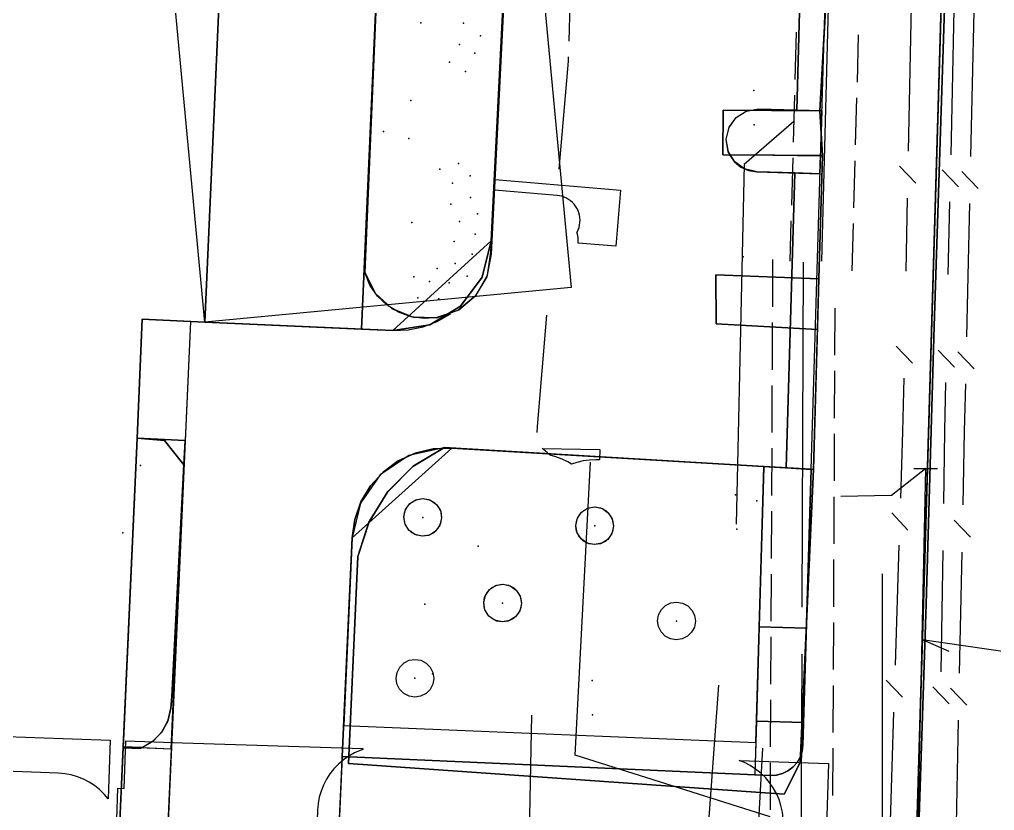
# Model space of a CAD drawing. Header units: metres. Extents: x 4550 to 4731, y 10605 to 11772.
# Drawn here: x 4624.66 to 4655.67, y 11237.92 to 11263.08 of the extents above; entities that cross this region are included whole.
import ezdxf

# ---------------------------------------------------------------- set-up
doc = ezdxf.new("R2010")
doc.units = ezdxf.units.M
for name, color, linetype in [('BOUNDARY', 7, 'Continuous'), ('BUILDING', 7, 'Continuous'), ('BUSH', 7, 'Continuous'), ('CURB', 7, 'Continuous'), ('ELECTR_CABLE', 7, 'Continuous'), ('ELECTR_CABLE_COMM', 7, 'Continuous'), ('GRASS', 7, 'Continuous'), ('GROUND', 7, 'Continuous'), ('ROAD', 7, 'Continuous'), ('SEWER', 7, 'Continuous'), ('SIDEWALK_PATH', 7, 'Continuous'), ('TREE', 7, 'Continuous')]:
    doc.layers.add(name, color=color, linetype=linetype)

msp = doc.modelspace()

# ---------------------------------------------------------------- linework, layer by layer
at = {"layer": 'BOUNDARY'}
msp.add_lwpolyline([(4648.902, 11208.499), (4649.274, 11217.098), (4647.575, 11217.162), (4647.741, 11219.677), (4642.142, 11220.046), (4637.051, 11220.382), (4636.88, 11217.776), (4625.47, 11218.546), (4625.664, 11221.099), (4625.739, 11222.096), (4627.157, 11221.989), (4627.841, 11237.34), (4628.395, 11249.757), (4628.564, 11253.54), (4630.554, 11253.451), (4631.064, 11264.912)], dxfattribs=at)
at = {"layer": 'BUILDING'}
msp.add_lwpolyline([(4630.554, 11253.451), (4622.526, 11338.738), (4634.178, 11339.835), (4642.206, 11254.548)], close=True, dxfattribs=at)
at = {"layer": 'BUSH'}
for p in [(4638.785, 11262.958), (4639.32, 11262.558), (4638.653, 11262.281), (4639.142, 11262.008), (4638.332, 11261.716), (4638.848, 11261.419), (4637.103, 11260.494), (4637.044, 11259.292), (4638.622, 11258.492), (4638.03, 11258.312), (4638.995, 11258.101), (4638.425, 11257.87), (4639.001, 11257.417), (4638.381, 11257.2), (4639.22, 11256.894), (4638.653, 11256.653), (4639.146, 11256.251), (4638.487, 11256.01), (4639.057, 11255.616), (4638.518, 11255.314), (4637.946, 11255.161), (4637.203, 11254.892), (4637.693, 11254.743), (4638.329, 11254.696), (4638.898, 11254.917), (4637.33, 11254.221), (4637.996, 11254.188)]:
    msp.add_point(p, dxfattribs=at)
at = {"layer": 'CURB'}
for points in [[(4652.83, 11224.861), (4657.098, 11369.215)], [(4649.838, 11248.768), (4650.734, 11278.771)], [(4640.434, 11271.524), (4639.662, 11256.031)], [(4635.531, 11253.228), (4636.311, 11270.723)], [(4649.472, 11263.314), (4649.379, 11260.193)], [(4650.179, 11260.171), (4648.163, 11260.228)], [(4647.21, 11259.254), (4647.21, 11259.254)], [(4648.106, 11258.229), (4650.119, 11258.171)], [(4649.319, 11258.194), (4649.039, 11248.816)], [(4639.662, 11256.031), (4636.531, 11253.183)], [(4637.547, 11253.781), (4637.547, 11253.781)], [(4630.092, 11253.472), (4629.924, 11249.689)], [(4635.531, 11253.228), (4630.554, 11253.451)], [(4636.531, 11253.183), (4635.531, 11253.228)], [(4628.395, 11249.757), (4629.924, 11249.689)], [(4629.924, 11249.689), (4629.486, 11239.879)], [(4638.41, 11249.447), (4635.235, 11246.586)], [(4649.838, 11248.768), (4638.41, 11249.447)], [(4648.333, 11248.847), (4648.046, 11239.041)], [(4649.576, 11240), (4649.807, 11247.738), (4649.838, 11248.768)], [(4634.925, 11239.637), (4635.235, 11246.586)], [(4634.969, 11240.618), (4648.077, 11240.076)], [(4627.958, 11239.948), (4629.486, 11239.879)], [(4634.925, 11239.637), (4648.532, 11239.031)]]:
    msp.add_lwpolyline(points, dxfattribs=at)
at = {"layer": 'ELECTR_CABLE'}
for points in [[(4642.136, 11262.384), (4642.232, 11265.963)], [(4641.826, 11258.315), (4642.119, 11261.755), (4642.122, 11261.884)], [(4641.125, 11249.936), (4641.129, 11250.133), (4641.43, 11253.669)], [(4653.483, 11248.793), (4652.392, 11247.934), (4650.786, 11247.907)], [(4651.617, 11196.688), (4652.611, 11208.636), (4653.483, 11248.793)], [(4653.108, 11248.793), (4653.858, 11248.793)], [(4653.365, 11243.36), (4656.149, 11242.951), (4656.448, 11248.043)], [(4653.365, 11243.36), (4654.219, 11242.982)], [(4640.884, 11237.203), (4640.955, 11240.948)], [(4627.758, 11237.63), (4627.789, 11238.63), (4627.986, 11238.623), (4628.041, 11240.132), (4629.84, 11240.066), (4635.574, 11239.888), (4635.573, 11239.854), (4635.497, 11239.829), (4635.308, 11239.747), (4635.128, 11239.647), (4634.959, 11239.529), (4634.802, 11239.396), (4634.659, 11239.247), (4634.531, 11239.086), (4634.42, 11238.912), (4634.326, 11238.729), (4634.25, 11238.537), (4634.194, 11238.339), (4634.157, 11238.136), (4634.141, 11237.931), (4634.077, 11235.931)]]:
    msp.add_lwpolyline(points, dxfattribs=at)
for points in [[(4643.776, 11257.648), (4643.624, 11255.864), (4642.429, 11255.965), (4642.43, 11255.972), (4642.432, 11256.05), (4642.428, 11256.129), (4642.415, 11256.206), (4642.395, 11256.282), (4642.388, 11256.3), (4642.398, 11256.316), (4642.431, 11256.388), (4642.456, 11256.462), (4642.474, 11256.539), (4642.485, 11256.616), (4642.487, 11256.695), (4642.483, 11256.773), (4642.47, 11256.851), (4642.45, 11256.927), (4642.422, 11257), (4642.388, 11257.071), (4642.347, 11257.137), (4642.299, 11257.2), (4642.246, 11257.257), (4642.187, 11257.309), (4642.123, 11257.355), (4642.055, 11257.395), (4641.984, 11257.427), (4641.91, 11257.453), (4641.833, 11257.471), (4641.755, 11257.481), (4639.763, 11257.651), (4639.791, 11257.987)], [(4643.109, 11249.068), (4642.994, 11249.07), (4642.788, 11249.064), (4642.584, 11249.038), (4642.383, 11248.991), (4642.211, 11248.934), (4642.098, 11249.004), (4641.913, 11249.096), (4641.72, 11249.169), (4641.54, 11249.218), (4641.444, 11249.309), (4641.282, 11249.433), (4643.115, 11249.399)], [(4627.541, 11240.15), (4627.474, 11238.294), (4627.353, 11238.438), (4627.205, 11238.582), (4627.044, 11238.711), (4626.871, 11238.823), (4626.688, 11238.918), (4626.497, 11238.994), (4626.299, 11239.052), (4626.096, 11239.089), (4625.891, 11239.107), (4623.892, 11239.179), (4623.932, 11240.281)], [(4648.885, 11235.46), (4648.949, 11237.459), (4648.945, 11237.665), (4648.922, 11237.87), (4648.878, 11238.072), (4648.815, 11238.268), (4648.733, 11238.457), (4648.632, 11238.637), (4648.515, 11238.806), (4648.381, 11238.963), (4648.233, 11239.106), (4648.072, 11239.234), (4647.898, 11239.346), (4647.715, 11239.44), (4647.549, 11239.505), (4650.391, 11239.415), (4650.264, 11235.417)]]:
    msp.add_lwpolyline(points, close=True, dxfattribs=at)
at = {"layer": 'ELECTR_CABLE_COMM'}
for points in [[(4653.018, 11263.517), (4652.926, 11258.889)], [(4654.286, 11258.771), (4654.39, 11263.394)], [(4655.008, 11263.338), (4654.904, 11258.718)], [(4652.651, 11258.41), (4653.17, 11257.869)], [(4654.528, 11257.751), (4654.01, 11258.293)], [(4654.629, 11258.239), (4655.147, 11257.697)], [(4652.896, 11257.39), (4652.85, 11255.076)], [(4654.2, 11254.961), (4654.252, 11257.272)], [(4654.871, 11257.218), (4654.819, 11254.908)], [(4654.819, 11254.908), (4654.776, 11252.983)], [(4652.537, 11252.689), (4653.056, 11252.149)], [(4654.399, 11252.014), (4653.881, 11252.556)], [(4654.5, 11252.505), (4655.018, 11251.963)], [(4652.782, 11251.669), (4652.748, 11249.969), (4652.679, 11247.856)], [(4654.054, 11247.684), (4654.088, 11249.992), (4654.123, 11251.535)], [(4654.742, 11251.484), (4654.709, 11249.985), (4654.66, 11247.635)], [(4652.399, 11247.38), (4652.911, 11246.833)], [(4654.385, 11247.155), (4654.904, 11246.615)], [(4652.631, 11246.357), (4652.507, 11242.544)], [(4653.976, 11242.332), (4654.032, 11246.184)], [(4654.629, 11246.135), (4654.549, 11242.286)], [(4652.227, 11242.068), (4652.739, 11241.521)], [(4654.226, 11241.313), (4653.704, 11241.851)], [(4654.274, 11241.807), (4654.793, 11241.266)], [(4652.459, 11241.045), (4652.335, 11237.232)], [(4654.518, 11240.786), (4654.438, 11236.937)]]:
    msp.add_lwpolyline(points, dxfattribs=at)
at = {"layer": 'GRASS'}
for points in [[(4640.507, 11272.321), (4636.617, 11273.858), (4636.149, 11267.097), (4635.639, 11255.024), (4635.979, 11254.36), (4636.516, 11253.875), (4637.187, 11253.605), (4637.933, 11253.589), (4638.635, 11253.84), (4639.186, 11254.309), (4639.541, 11254.94), (4639.654, 11255.677)], [(4640.434, 11271.524), (4637.36, 11271.678), (4637.162, 11271.668), (4636.972, 11271.62), (4636.795, 11271.536), (4636.637, 11271.419), (4636.505, 11271.272), (4636.404, 11271.104), (4636.339, 11270.919), (4636.311, 11270.723), (4635.531, 11253.228), (4636.531, 11253.183), (4637.704, 11253.365), (4638.684, 11253.961), (4639.37, 11254.88), (4639.662, 11256.031)], [(4635.639, 11255.024), (4636.142, 11266.925), (4635.531, 11253.228), (4636.531, 11253.183), (4637.019, 11253.201), (4637.494, 11253.296), (4637.947, 11253.468), (4638.37, 11253.711), (4637.959, 11253.594), (4637.537, 11253.564), (4637.118, 11253.621), (4636.715, 11253.765), (4636.351, 11253.989), (4636.044, 11254.281), (4635.804, 11254.629)], [(4650.119, 11258.171), (4648.106, 11258.233), (4647.72, 11258.324), (4647.409, 11258.547), (4647.205, 11258.871), (4647.138, 11259.261), (4647.227, 11259.648), (4647.449, 11259.959), (4647.772, 11260.164), (4648.163, 11260.233), (4650.179, 11260.173)], [(4650.114, 11260.171), (4647.043, 11260.19), (4647.033, 11258.776), (4650.196, 11258.755)], [(4650.136, 11258.755), (4647.243, 11258.775), (4647.397, 11258.553), (4647.6, 11258.383), (4647.84, 11258.273), (4648.106, 11258.229), (4650.119, 11258.171)], [(4650.086, 11254.83), (4646.806, 11254.954), (4646.819, 11253.4), (4650.04, 11253.217)], [(4629.889, 11248.911), (4629.267, 11249.687), (4628.395, 11249.757), (4627.956, 11239.914), (4628.501, 11239.89), (4628.874, 11240.098), (4629.169, 11240.395), (4629.372, 11240.761), (4629.468, 11241.177), (4629.501, 11241.543)], [(4629.924, 11249.689), (4628.395, 11249.757), (4627.958, 11239.948), (4629.486, 11239.879)], [(4629.924, 11249.689), (4628.395, 11249.757), (4629.267, 11249.687), (4629.889, 11248.911)], [(4638.15, 11249.452), (4637.041, 11249.207), (4636.129, 11248.592), (4635.499, 11247.691), (4635.235, 11246.586), (4634.925, 11239.637), (4635.135, 11239.628), (4635.417, 11246.001), (4635.773, 11247.092), (4636.368, 11248.055), (4637.17, 11248.855)], [(4634.969, 11240.618), (4648.078, 11240.076), (4648.334, 11248.858), (4638.41, 11249.447), (4637.814, 11249.423), (4637.24, 11249.284), (4636.704, 11249.035), (4636.224, 11248.681), (4635.823, 11248.24), (4635.519, 11247.733), (4635.321, 11247.177), (4635.235, 11246.586)], [(4649.911, 11248.764), (4638.172, 11249.462), (4637.184, 11248.866), (4636.375, 11248.065), (4635.776, 11247.097), (4635.417, 11246.001), (4635.126, 11239.418), (4648.977, 11238.436), (4649.492, 11239.45), (4649.544, 11240.614)], [(4629.889, 11248.911), (4629.501, 11241.543), (4629.468, 11241.177), (4629.379, 11240.78), (4629.192, 11240.427), (4628.919, 11240.134), (4628.574, 11239.92), (4629.486, 11239.879)], [(4648.334, 11248.858), (4648.185, 11243.76), (4649.687, 11243.715), (4649.838, 11248.769)], [(4638.083, 11247.236), (4638.052, 11247.048), (4637.966, 11246.884), (4637.835, 11246.753), (4637.665, 11246.668), (4637.477, 11246.639), (4637.294, 11246.67), (4637.129, 11246.755), (4636.996, 11246.89), (4636.911, 11247.06), (4636.883, 11247.243), (4636.913, 11247.426), (4637, 11247.595), (4637.135, 11247.728), (4637.301, 11247.811), (4637.485, 11247.839), (4637.672, 11247.809), (4637.841, 11247.721), (4637.971, 11247.589), (4638.054, 11247.423)], [(4638.083, 11247.221), (4638.028, 11246.989), (4637.894, 11246.802), (4637.699, 11246.679), (4637.464, 11246.64), (4637.232, 11246.694), (4637.046, 11246.829), (4636.923, 11247.023), (4636.884, 11247.258), (4636.938, 11247.49), (4637.072, 11247.677), (4637.267, 11247.799), (4637.502, 11247.839), (4637.734, 11247.785), (4637.921, 11247.65), (4638.043, 11247.455)], [(4643.552, 11246.962), (4643.5, 11246.729), (4643.368, 11246.541), (4643.175, 11246.416), (4642.941, 11246.373), (4642.708, 11246.425), (4642.52, 11246.557), (4642.395, 11246.75), (4642.352, 11246.985), (4642.403, 11247.217), (4642.536, 11247.406), (4642.729, 11247.531), (4642.963, 11247.573), (4643.196, 11247.522), (4643.384, 11247.39), (4643.509, 11247.196)], [(4643.552, 11246.97), (4643.521, 11246.782), (4643.435, 11246.618), (4643.303, 11246.487), (4643.134, 11246.402), (4642.946, 11246.373), (4642.763, 11246.404), (4642.598, 11246.489), (4642.464, 11246.624), (4642.379, 11246.794), (4642.352, 11246.977), (4642.382, 11247.16), (4642.469, 11247.329), (4642.604, 11247.462), (4642.77, 11247.545), (4642.953, 11247.573), (4643.141, 11247.543), (4643.309, 11247.455), (4643.439, 11247.323), (4643.523, 11247.157)], [(4640.621, 11244.499), (4640.568, 11244.267), (4640.435, 11244.079), (4640.241, 11243.956), (4640.007, 11243.914), (4639.774, 11243.967), (4639.587, 11244.101), (4639.463, 11244.295), (4639.422, 11244.529), (4639.475, 11244.761), (4639.608, 11244.949), (4639.802, 11245.073), (4640.037, 11245.114), (4640.269, 11245.061), (4640.456, 11244.928), (4640.58, 11244.734)], [(4640.622, 11244.51), (4640.59, 11244.323), (4640.505, 11244.158), (4640.373, 11244.028), (4640.203, 11243.942), (4640.016, 11243.914), (4639.833, 11243.945), (4639.668, 11244.03), (4639.534, 11244.165), (4639.449, 11244.334), (4639.422, 11244.518), (4639.451, 11244.701), (4639.538, 11244.87), (4639.674, 11245.003), (4639.84, 11245.086), (4640.023, 11245.114), (4640.211, 11245.084), (4640.379, 11244.996), (4640.509, 11244.864), (4640.593, 11244.698)], [(4646.155, 11243.94), (4646.122, 11243.753), (4646.036, 11243.589), (4645.903, 11243.459), (4645.733, 11243.375), (4645.545, 11243.347), (4645.362, 11243.379), (4645.198, 11243.465), (4645.065, 11243.601), (4644.981, 11243.771), (4644.955, 11243.955), (4644.986, 11244.138), (4645.074, 11244.306), (4645.21, 11244.439), (4645.376, 11244.52), (4645.56, 11244.547), (4645.747, 11244.516), (4645.915, 11244.427), (4646.044, 11244.294), (4646.127, 11244.128)], [(4648.098, 11240.761), (4649.597, 11240.716), (4649.687, 11243.715), (4648.185, 11243.76)], [(4637.836, 11242.121), (4637.804, 11241.934), (4637.719, 11241.77), (4637.587, 11241.639), (4637.417, 11241.553), (4637.23, 11241.525), (4637.047, 11241.556), (4636.882, 11241.641), (4636.748, 11241.776), (4636.663, 11241.946), (4636.636, 11242.129), (4636.665, 11242.312), (4636.752, 11242.481), (4636.888, 11242.614), (4637.054, 11242.697), (4637.237, 11242.725), (4637.425, 11242.695), (4637.593, 11242.607), (4637.723, 11242.475), (4637.807, 11242.309)], [(4648.098, 11240.761), (4648.048, 11239.054), (4648.535, 11239.03), (4648.734, 11239.041), (4648.924, 11239.09), (4649.101, 11239.176), (4649.26, 11239.296), (4649.391, 11239.445), (4649.489, 11239.616), (4649.551, 11239.802), (4649.576, 11240), (4649.597, 11240.716)], [(4648.076, 11240.076), (4648.046, 11239.052), (4634.925, 11239.637), (4634.969, 11240.618)]]:
    msp.add_lwpolyline(points, close=True, dxfattribs=at)
at = {"layer": 'GROUND'}
msp.add_lwpolyline([(4628.395, 11249.757), (4629.267, 11249.687), (4629.889, 11248.911), (4629.501, 11241.543), (4629.468, 11241.177), (4629.372, 11240.761), (4629.169, 11240.395), (4628.874, 11240.098), (4628.556, 11239.921), (4627.958, 11239.948)], close=True, dxfattribs=at)
at = {"layer": 'ROAD'}
msp.add_lwpolyline([(4666.299, 11216.734), (4665.18, 11217.036), (4664.286, 11217.712), (4663.7, 11218.668), (4663.509, 11219.811), (4667.397, 11360.882), (4667.733, 11368.918), (4657.098, 11369.215), (4652.68, 11219.777), (4652.518, 11218.785), (4652.018, 11217.95), (4651.25, 11217.353), (4650.284, 11217.071)], close=True, dxfattribs=at)
for points in [[(4641.492, 11292.752), (4639.662, 11256.031), (4639.37, 11254.88), (4638.684, 11253.961), (4637.704, 11253.365), (4636.531, 11253.183), (4630.554, 11253.451), (4630.092, 11253.472), (4628.663, 11221.406)], [(4654.287, 11269.977), (4653.752, 11253.318), (4653.499, 11244.479), (4652.891, 11226.11), (4652.692, 11220.177), (4652.086, 11219.02), (4651.201, 11218.092), (4650.097, 11217.441), (4648.832, 11217.114), (4649.574, 11217.086), (4666.299, 11216.734), (4668.544, 11216.586), (4666.155, 11216.941), (4665.099, 11217.203), (4664.554, 11217.42), (4664.093, 11217.766), (4663.738, 11218.22), (4663.512, 11218.761), (4663.497, 11219.366), (4663.676, 11225.519), (4664.148, 11241.968), (4664.57, 11257.038), (4664.759, 11263.651)], [(4634.554, 11231.298), (4635.235, 11246.586), (4635.321, 11247.177), (4635.519, 11247.733), (4635.823, 11248.24), (4636.224, 11248.681), (4636.704, 11249.035), (4637.24, 11249.284), (4637.814, 11249.423), (4638.41, 11249.447), (4649.039, 11248.816), (4649.319, 11258.194), (4648.106, 11258.229), (4647.719, 11258.318), (4647.408, 11258.542), (4647.203, 11258.865), (4647.135, 11259.257), (4647.225, 11259.644), (4647.448, 11259.955), (4647.772, 11260.16), (4648.163, 11260.228), (4649.379, 11260.193), (4649.472, 11263.314)]]:
    msp.add_lwpolyline(points, dxfattribs=at)
at = {"layer": 'SEWER'}
for points in [[(4650.175, 11255.393), (4650.542, 11269.133)], [(4649.364, 11262.67), (4649.322, 11261.171)], [(4651.307, 11261.084), (4651.348, 11262.584)], [(4649.308, 11260.671), (4649.266, 11259.171)], [(4651.252, 11259.085), (4651.293, 11260.584)], [(4649.285, 11259.835), (4647.702, 11258.463), (4647.452, 11247.025)], [(4649.252, 11258.672), (4649.21, 11257.172)], [(4651.196, 11257.086), (4651.238, 11258.585)], [(4649.196, 11256.672), (4649.16, 11255.391)], [(4651.141, 11255.086), (4651.183, 11256.586)], [(4648.611, 11255.437), (4648.604, 11253.937)], [(4649.554, 11244.386), (4649.599, 11255.353)], [(4650.592, 11252.399), (4650.599, 11253.899)], [(4648.602, 11253.437), (4648.595, 11251.937)], [(4650.583, 11250.399), (4650.59, 11251.899)], [(4648.592, 11251.437), (4648.585, 11249.937)], [(4650.575, 11248.399), (4650.581, 11249.899)], [(4648.583, 11249.437), (4648.576, 11247.937)], [(4648.529, 11237.722), (4642.334, 11239.681), (4642.824, 11248.993)], [(4650.566, 11246.399), (4650.572, 11247.899)], [(4648.574, 11247.438), (4648.567, 11245.938)], [(4650.557, 11244.399), (4650.564, 11245.899)], [(4648.565, 11245.438), (4648.558, 11243.938)], [(4653.098, 11222.744), (4652.112, 11237.61), (4652.112, 11245.445)], [(4650.548, 11242.399), (4650.555, 11243.899)], [(4648.555, 11243.438), (4648.548, 11241.938)], [(4649.502, 11231.918), (4649.548, 11242.886)], [(4645.956, 11231.33), (4646.266, 11233.197), (4646.906, 11241.908)], [(4650.54, 11240.399), (4650.546, 11241.899)], [(4648.546, 11241.438), (4648.539, 11239.938)], [(4649.308, 11230.524), (4647.907, 11232.734), (4648.3, 11239.902)], [(4650.531, 11238.399), (4650.537, 11239.899)], [(4648.537, 11239.438), (4648.53, 11237.938)]]:
    msp.add_lwpolyline(points, dxfattribs=at)
at = {"layer": 'SIDEWALK_PATH'}
for points in [[(4652.68, 11219.777), (4657.098, 11369.215)], [(4631.064, 11264.912), (4630.554, 11253.451), (4635.531, 11253.228), (4636.311, 11270.723)], [(4652.891, 11226.11), (4653.499, 11244.479), (4653.752, 11253.318), (4654.287, 11269.977)], [(4640.107, 11264.511), (4639.655, 11255.614), (4639.523, 11254.888), (4639.156, 11254.273), (4638.601, 11253.821), (4637.902, 11253.584), (4637.165, 11253.61), (4636.502, 11253.883), (4635.974, 11254.367), (4635.639, 11255.024), (4636.149, 11267.103)], [(4650.398, 11265.283), (4650.114, 11260.171), (4650.196, 11258.755), (4650.086, 11254.83), (4649.911, 11248.764), (4649.544, 11240.614), (4649.492, 11239.45), (4648.977, 11238.436), (4635.126, 11239.418), (4635.417, 11246.001), (4635.776, 11247.097), (4636.375, 11248.065), (4637.184, 11248.866), (4638.172, 11249.462), (4649.911, 11248.764), (4650.04, 11253.217), (4646.819, 11253.4), (4646.806, 11254.954), (4650.086, 11254.83), (4650.198, 11258.727), (4647.033, 11258.776), (4647.043, 11260.19), (4650.114, 11260.171), (4650.327, 11264.018)], [(4631.064, 11264.912), (4630.554, 11253.451), (4628.564, 11253.54), (4628.395, 11249.757), (4629.267, 11249.687), (4629.889, 11248.911), (4629.501, 11241.543), (4629.468, 11241.177), (4629.372, 11240.761), (4629.169, 11240.395), (4628.874, 11240.098), (4628.501, 11239.89), (4627.956, 11239.914), (4627.843, 11237.364)], [(4649.472, 11263.314), (4649.379, 11260.193), (4650.179, 11260.171), (4650.119, 11258.171), (4649.319, 11258.194), (4649.039, 11248.816), (4649.838, 11248.768), (4649.576, 11240), (4649.55, 11239.803), (4649.487, 11239.616), (4649.388, 11239.446), (4649.257, 11239.297), (4649.098, 11239.177), (4648.921, 11239.091), (4648.73, 11239.042), (4648.532, 11239.031), (4634.925, 11239.637), (4634.809, 11237.029)]]:
    msp.add_lwpolyline(points, dxfattribs=at)
for points in [[(4628.564, 11253.54), (4630.092, 11253.472), (4629.924, 11249.689), (4628.395, 11249.757)], [(4627.958, 11239.948), (4629.486, 11239.879), (4629.37, 11237.272), (4627.841, 11237.34)]]:
    msp.add_lwpolyline(points, close=True, dxfattribs=at)
at = {"layer": 'TREE'}
for p in [(4637.422, 11262.965), (4648.014, 11260.817), (4648.028, 11259.723), (4636.231, 11259.514), (4637.136, 11256.623), (4647.677, 11255.522), (4628.507, 11248.891), (4647.43, 11247.963), (4648.112, 11247.765), (4637.483, 11247.239), (4642.955, 11246.971), (4647.474, 11246.87), (4627.949, 11246.752), (4639.247, 11246.324), (4637.551, 11244.483), (4640.021, 11244.514), (4645.557, 11243.945), (4637.797, 11242.268), (4637.236, 11242.125), (4642.872, 11242.053), (4642.886, 11240.959)]:
    msp.add_point(p, dxfattribs=at)

doc.saveas('drawing.dxf')
